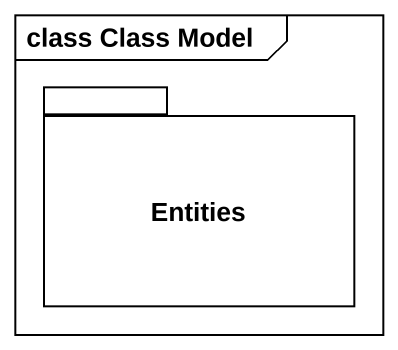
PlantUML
@startuml
mainframe class Class Model
package Entities {
}
@enduml
